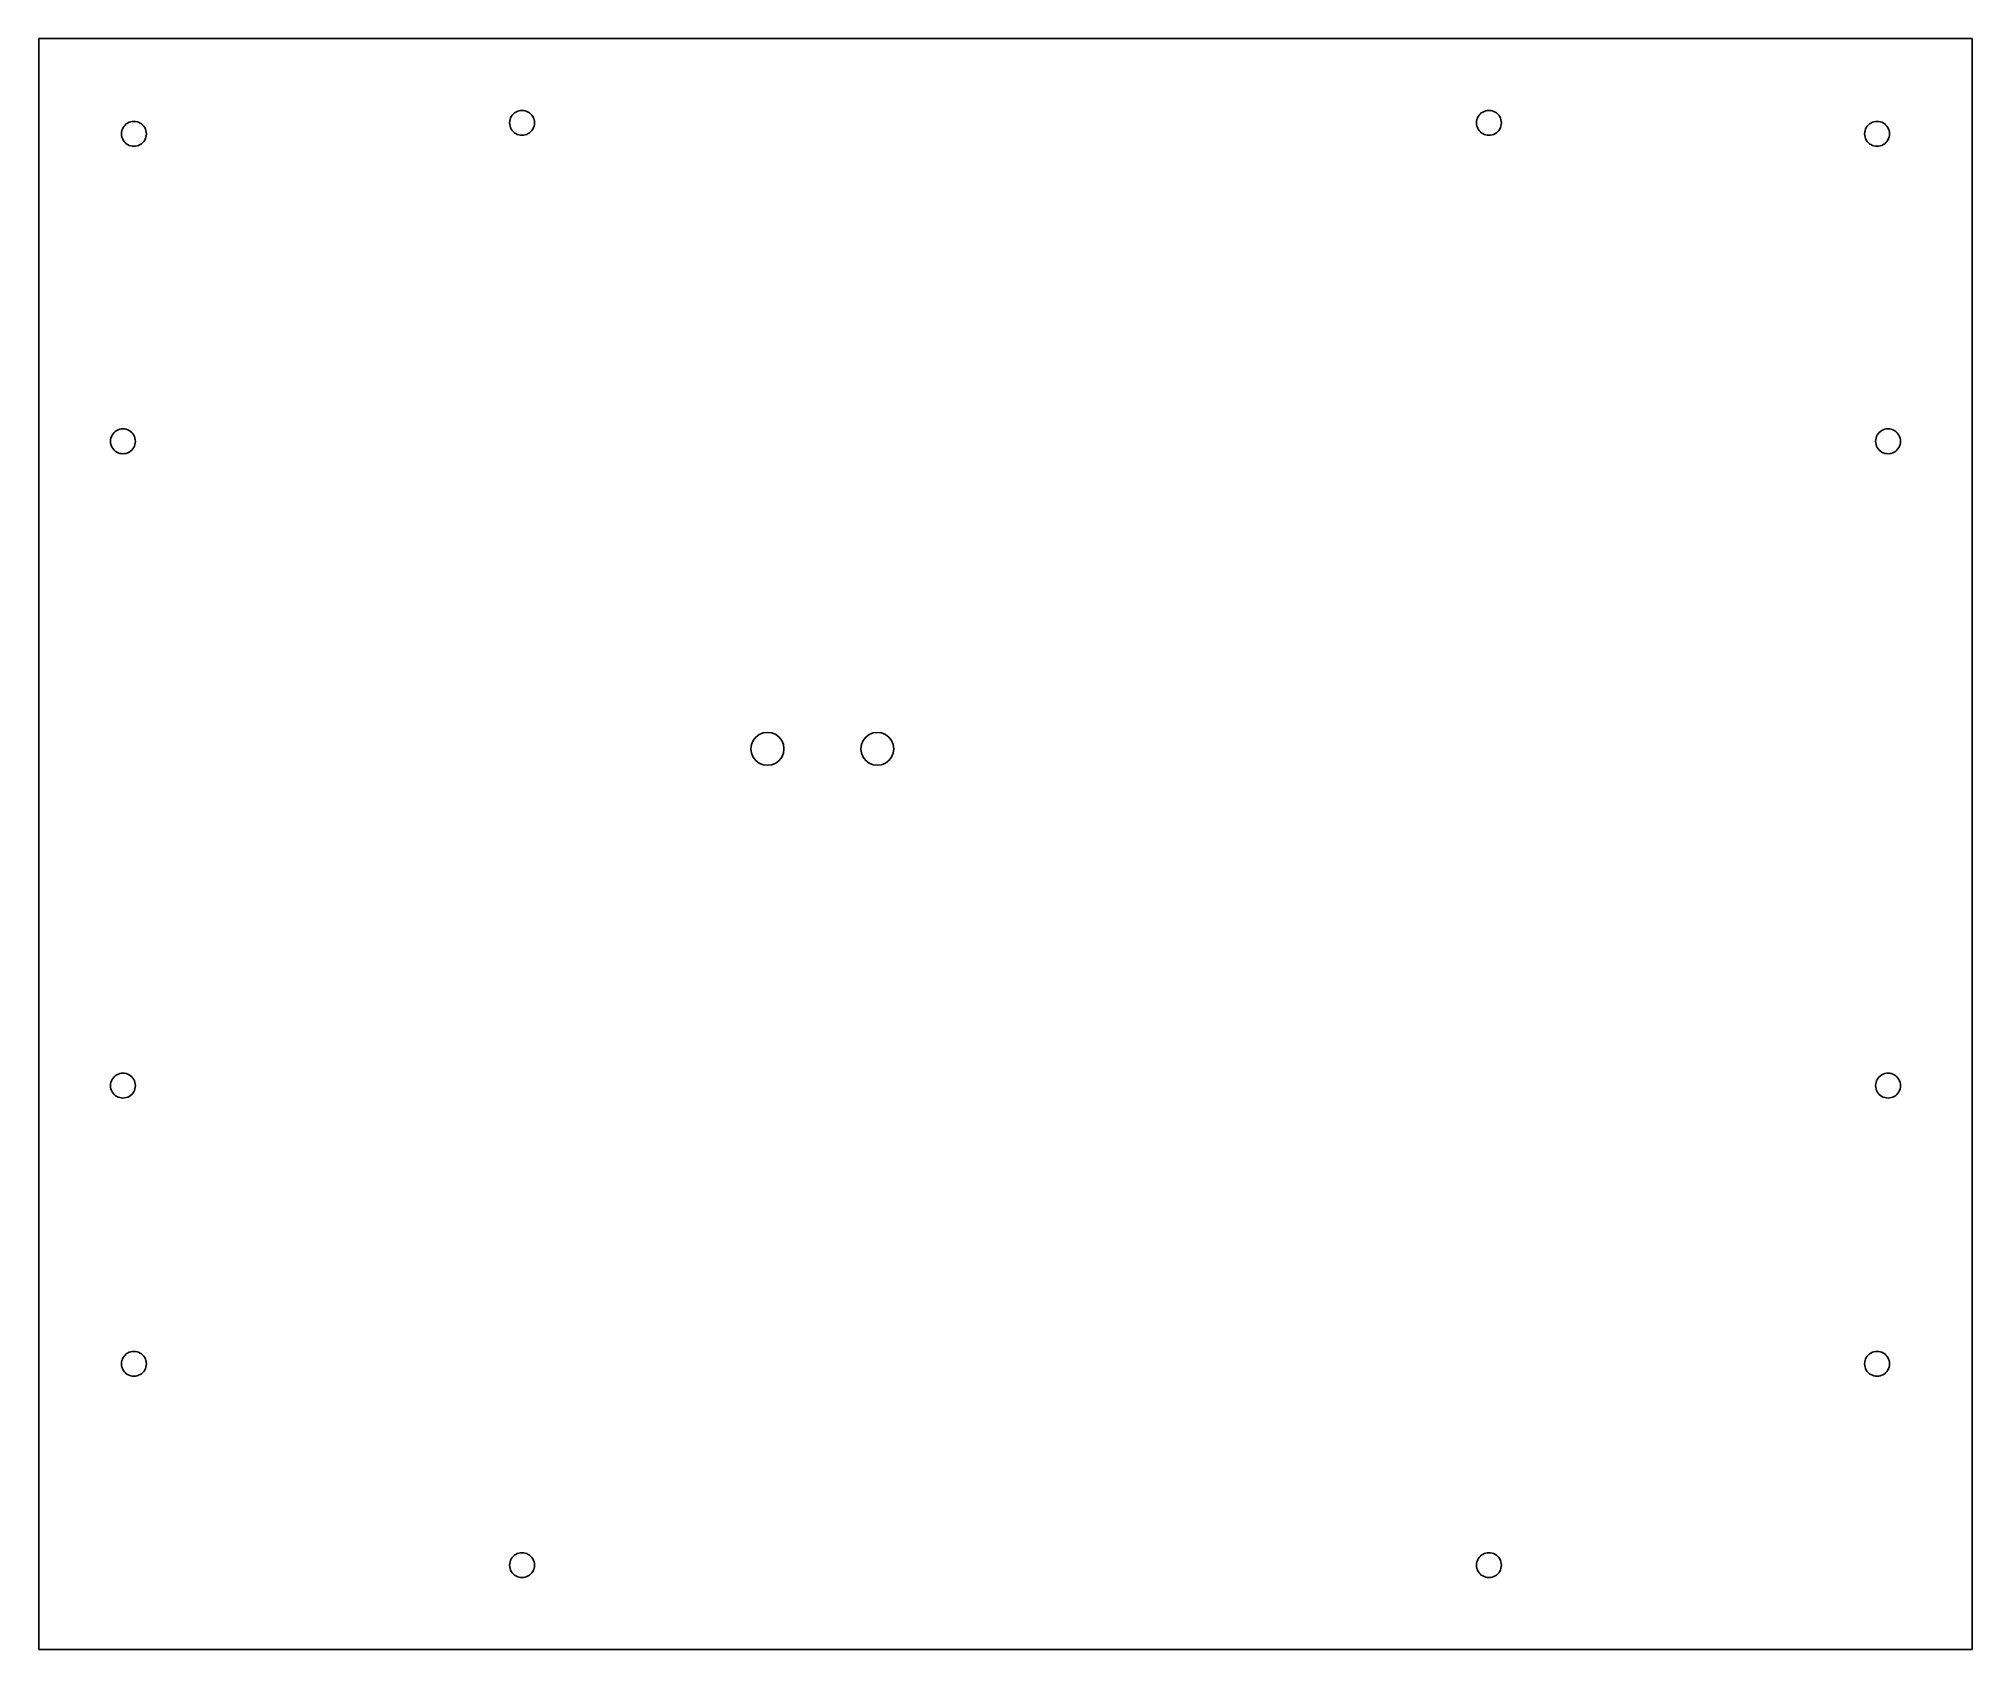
# Model space of a CAD drawing. Header units: metres. Extents: x 0 to 264, y 0 to 220.
import ezdxf

# ---------------------------------------------------------------- set-up
doc = ezdxf.new("R2010")
doc.units = ezdxf.units.M

msp = doc.modelspace()

# ---------------------------------------------------------------- linework, layer by layer
for p, q in [((264, 220), (0, 220)), ((0, 220), (0, 0)), ((264, 0), (264, 220)), ((12.15, 208.472), (12.3494, 208.571)), ((12.3494, 208.571), (12.56, 208.642)), ((12.56, 208.642), (12.7781, 208.685)), ((12.7781, 208.685), (13, 208.7)), ((13, 208.7), (13.2219, 208.685)), ((13.2219, 208.685), (13.44, 208.642)), ((13.44, 208.642), (13.6506, 208.571)), ((13.6506, 208.571), (13.85, 208.472)), ((64.3, 208.5), (64.3145, 208.722)), ((64.3145, 208.722), (64.3579, 208.94)), ((64.3579, 208.94), (64.4294, 209.151)), ((64.4294, 209.151), (64.5278, 209.35)), ((64.5278, 209.35), (64.6513, 209.535)), ((64.6513, 209.535), (64.7979, 209.702)), ((64.7979, 209.702), (64.9651, 209.849)), ((64.9651, 209.849), (65.15, 209.972)), ((65.15, 209.972), (65.3494, 210.071)), ((65.3494, 210.071), (65.56, 210.142)), ((65.56, 210.142), (65.7781, 210.185)), ((65.7781, 210.185), (66, 210.2)), ((66, 210.2), (66.2219, 210.185)), ((66.2219, 210.185), (66.44, 210.142)), ((66.44, 210.142), (66.6506, 210.071)), ((66.6506, 210.071), (66.85, 209.972)), ((66.85, 209.972), (67.0349, 209.849)), ((67.0349, 209.849), (67.2021, 209.702)), ((67.2021, 209.702), (67.3487, 209.535)), ((67.3487, 209.535), (67.4722, 209.35)), ((67.4722, 209.35), (67.5706, 209.151)), ((67.5706, 209.151), (67.6421, 208.94)), ((67.6421, 208.94), (67.6855, 208.722)), ((67.6855, 208.722), (67.7, 208.5)), ((196.3, 208.5), (196.315, 208.722)), ((196.315, 208.722), (196.358, 208.94)), ((196.358, 208.94), (196.429, 209.151)), ((196.429, 209.151), (196.528, 209.35)), ((196.528, 209.35), (196.651, 209.535)), ((196.651, 209.535), (196.798, 209.702)), ((196.798, 209.702), (196.965, 209.849)), ((196.965, 209.849), (197.15, 209.972)), ((197.15, 209.972), (197.349, 210.071)), ((197.349, 210.071), (197.56, 210.142)), ((197.56, 210.142), (197.778, 210.185)), ((197.778, 210.185), (198, 210.2)), ((198, 210.2), (198.222, 210.185)), ((198.222, 210.185), (198.44, 210.142)), ((198.44, 210.142), (198.651, 210.071)), ((198.651, 210.071), (198.85, 209.972)), ((198.85, 209.972), (199.035, 209.849)), ((199.035, 209.849), (199.202, 209.702)), ((199.202, 209.702), (199.349, 209.535)), ((199.349, 209.535), (199.472, 209.35)), ((199.472, 209.35), (199.571, 209.151)), ((199.571, 209.151), (199.642, 208.94)), ((199.642, 208.94), (199.685, 208.722)), ((199.685, 208.722), (199.7, 208.5)), ((250.15, 208.472), (250.349, 208.571)), ((250.349, 208.571), (250.56, 208.642)), ((250.56, 208.642), (250.778, 208.685)), ((250.778, 208.685), (251, 208.7)), ((251, 208.7), (251.222, 208.685)), ((251.222, 208.685), (251.44, 208.642)), ((251.44, 208.642), (251.651, 208.571)), ((251.651, 208.571), (251.85, 208.472)), ((11.3, 207), (11.3145, 207.222)), ((11.3145, 206.778), (11.3, 207)), ((11.3145, 207.222), (11.3579, 207.44)), ((11.3579, 206.56), (11.3145, 206.778)), ((11.3579, 207.44), (11.4294, 207.651)), ((11.4294, 206.349), (11.3579, 206.56)), ((11.4294, 207.651), (11.5278, 207.85)), ((11.5278, 206.15), (11.4294, 206.349)), ((11.5278, 207.85), (11.6513, 208.035)), ((11.6513, 205.965), (11.5278, 206.15)), ((11.6513, 208.035), (11.7979, 208.202)), ((11.7979, 205.798), (11.6513, 205.965)), ((11.7979, 208.202), (11.9651, 208.349)), ((11.9651, 208.349), (12.15, 208.472)), ((13.85, 208.472), (14.0349, 208.349)), ((14.0349, 208.349), (14.2021, 208.202)), ((14.2021, 208.202), (14.3487, 208.035)), ((14.3487, 205.965), (14.2021, 205.798)), ((14.3487, 208.035), (14.4722, 207.85)), ((14.4722, 206.15), (14.3487, 205.965)), ((14.4722, 207.85), (14.5706, 207.651)), ((14.5706, 206.349), (14.4722, 206.15)), ((14.5706, 207.651), (14.6421, 207.44)), ((14.6421, 206.56), (14.5706, 206.349)), ((14.6421, 207.44), (14.6855, 207.222)), ((14.6855, 206.778), (14.6421, 206.56)), ((14.6855, 207.222), (14.7, 207)), ((14.7, 207), (14.6855, 206.778)), ((64.3145, 208.278), (64.3, 208.5)), ((64.3579, 208.06), (64.3145, 208.278)), ((64.4294, 207.849), (64.3579, 208.06)), ((64.5278, 207.65), (64.4294, 207.849)), ((64.6513, 207.465), (64.5278, 207.65)), ((64.7979, 207.298), (64.6513, 207.465)), ((64.9651, 207.151), (64.7979, 207.298)), ((65.15, 207.028), (64.9651, 207.151)), ((65.3494, 206.929), (65.15, 207.028)), ((65.56, 206.858), (65.3494, 206.929)), ((65.7781, 206.815), (65.56, 206.858)), ((66, 206.8), (65.7781, 206.815)), ((66.2219, 206.815), (66, 206.8)), ((66.44, 206.858), (66.2219, 206.815)), ((66.6506, 206.929), (66.44, 206.858)), ((66.85, 207.028), (66.6506, 206.929)), ((67.0349, 207.151), (66.85, 207.028)), ((67.2021, 207.298), (67.0349, 207.151)), ((67.3487, 207.465), (67.2021, 207.298)), ((67.4722, 207.65), (67.3487, 207.465)), ((67.5706, 207.849), (67.4722, 207.65)), ((67.6421, 208.06), (67.5706, 207.849)), ((67.6855, 208.278), (67.6421, 208.06)), ((67.7, 208.5), (67.6855, 208.278)), ((196.315, 208.278), (196.3, 208.5)), ((196.358, 208.06), (196.315, 208.278)), ((196.429, 207.849), (196.358, 208.06)), ((196.528, 207.65), (196.429, 207.849)), ((196.651, 207.465), (196.528, 207.65)), ((196.798, 207.298), (196.651, 207.465)), ((196.965, 207.151), (196.798, 207.298)), ((197.15, 207.028), (196.965, 207.151)), ((197.349, 206.929), (197.15, 207.028)), ((197.56, 206.858), (197.349, 206.929)), ((197.778, 206.815), (197.56, 206.858)), ((198, 206.8), (197.778, 206.815)), ((198.222, 206.815), (198, 206.8)), ((198.44, 206.858), (198.222, 206.815)), ((198.651, 206.929), (198.44, 206.858)), ((198.85, 207.028), (198.651, 206.929)), ((199.035, 207.151), (198.85, 207.028)), ((199.202, 207.298), (199.035, 207.151)), ((199.349, 207.465), (199.202, 207.298)), ((199.472, 207.65), (199.349, 207.465)), ((199.571, 207.849), (199.472, 207.65)), ((199.642, 208.06), (199.571, 207.849)), ((199.685, 208.278), (199.642, 208.06)), ((199.7, 208.5), (199.685, 208.278)), ((249.3, 207), (249.315, 207.222)), ((249.315, 206.778), (249.3, 207)), ((249.315, 207.222), (249.358, 207.44)), ((249.358, 206.56), (249.315, 206.778)), ((249.358, 207.44), (249.429, 207.651)), ((249.429, 206.349), (249.358, 206.56)), ((249.429, 207.651), (249.528, 207.85)), ((249.528, 206.15), (249.429, 206.349)), ((249.528, 207.85), (249.651, 208.035)), ((249.651, 205.965), (249.528, 206.15)), ((249.651, 208.035), (249.798, 208.202)), ((249.798, 205.798), (249.651, 205.965)), ((249.798, 208.202), (249.965, 208.349)), ((249.965, 208.349), (250.15, 208.472)), ((251.85, 208.472), (252.035, 208.349)), ((252.035, 208.349), (252.202, 208.202)), ((252.202, 208.202), (252.349, 208.035)), ((252.349, 205.965), (252.202, 205.798)), ((252.349, 208.035), (252.472, 207.85)), ((252.472, 206.15), (252.349, 205.965)), ((252.472, 207.85), (252.571, 207.651)), ((252.571, 206.349), (252.472, 206.15)), ((252.571, 207.651), (252.642, 207.44)), ((252.642, 206.56), (252.571, 206.349)), ((252.642, 207.44), (252.685, 207.222)), ((252.685, 206.778), (252.642, 206.56)), ((252.685, 207.222), (252.7, 207)), ((252.7, 207), (252.685, 206.778)), ((11.9651, 205.651), (11.7979, 205.798)), ((12.15, 205.528), (11.9651, 205.651)), ((12.3494, 205.429), (12.15, 205.528)), ((12.56, 205.358), (12.3494, 205.429)), ((12.7781, 205.315), (12.56, 205.358)), ((13, 205.3), (12.7781, 205.315)), ((13.2219, 205.315), (13, 205.3)), ((13.44, 205.358), (13.2219, 205.315)), ((13.6506, 205.429), (13.44, 205.358)), ((13.85, 205.528), (13.6506, 205.429)), ((14.0349, 205.651), (13.85, 205.528)), ((14.2021, 205.798), (14.0349, 205.651)), ((249.965, 205.651), (249.798, 205.798)), ((250.15, 205.528), (249.965, 205.651)), ((250.349, 205.429), (250.15, 205.528)), ((250.56, 205.358), (250.349, 205.429)), ((250.778, 205.315), (250.56, 205.358)), ((251, 205.3), (250.778, 205.315)), ((251.222, 205.315), (251, 205.3)), ((251.44, 205.358), (251.222, 205.315)), ((251.651, 205.429), (251.44, 205.358)), ((251.85, 205.528), (251.651, 205.429)), ((252.035, 205.651), (251.85, 205.528)), ((252.202, 205.798), (252.035, 205.651)), ((10.2979, 166.202), (10.4651, 166.349)), ((10.4651, 166.349), (10.65, 166.472)), ((10.65, 166.472), (10.8494, 166.571)), ((10.8494, 166.571), (11.06, 166.642)), ((11.06, 166.642), (11.2781, 166.685)), ((11.2781, 166.685), (11.5, 166.7)), ((11.5, 166.7), (11.7219, 166.685)), ((11.7219, 166.685), (11.94, 166.642)), ((11.94, 166.642), (12.1506, 166.571)), ((12.1506, 166.571), (12.35, 166.472)), ((12.35, 166.472), (12.5349, 166.349)), ((12.5349, 166.349), (12.7021, 166.202)), ((251.298, 166.202), (251.465, 166.349)), ((251.465, 166.349), (251.65, 166.472)), ((251.65, 166.472), (251.849, 166.571)), ((251.849, 166.571), (252.06, 166.642)), ((252.06, 166.642), (252.278, 166.685)), ((252.278, 166.685), (252.5, 166.7)), ((252.5, 166.7), (252.722, 166.685)), ((252.722, 166.685), (252.94, 166.642)), ((252.94, 166.642), (253.151, 166.571)), ((253.151, 166.571), (253.35, 166.472)), ((253.35, 166.472), (253.535, 166.349)), ((253.535, 166.349), (253.702, 166.202)), ((9.8, 165), (9.8145, 165.222)), ((9.8145, 164.778), (9.8, 165)), ((9.8145, 165.222), (9.8579, 165.44)), ((9.8579, 164.56), (9.8145, 164.778)), ((9.8579, 165.44), (9.9294, 165.651)), ((9.9294, 164.349), (9.8579, 164.56)), ((9.9294, 165.651), (10.0278, 165.85)), ((10.0278, 164.15), (9.9294, 164.349)), ((10.0278, 165.85), (10.1513, 166.035)), ((10.1513, 163.965), (10.0278, 164.15)), ((10.1513, 166.035), (10.2979, 166.202)), ((10.2979, 163.798), (10.1513, 163.965)), ((10.4651, 163.651), (10.2979, 163.798)), ((12.7021, 163.798), (12.5349, 163.651)), ((12.7021, 166.202), (12.8487, 166.035)), ((12.8487, 163.965), (12.7021, 163.798)), ((12.8487, 166.035), (12.9722, 165.85)), ((12.9722, 164.15), (12.8487, 163.965)), ((12.9722, 165.85), (13.0706, 165.651)), ((13.0706, 164.349), (12.9722, 164.15)), ((13.0706, 165.651), (13.1421, 165.44)), ((13.1421, 164.56), (13.0706, 164.349)), ((13.1421, 165.44), (13.1855, 165.222)), ((13.1855, 164.778), (13.1421, 164.56)), ((13.1855, 165.222), (13.2, 165)), ((13.2, 165), (13.1855, 164.778)), ((250.8, 165), (250.815, 165.222)), ((250.815, 164.778), (250.8, 165)), ((250.815, 165.222), (250.858, 165.44)), ((250.858, 164.56), (250.815, 164.778)), ((250.858, 165.44), (250.929, 165.651)), ((250.929, 164.349), (250.858, 164.56)), ((250.929, 165.651), (251.028, 165.85)), ((251.028, 164.15), (250.929, 164.349)), ((251.028, 165.85), (251.151, 166.035)), ((251.151, 163.965), (251.028, 164.15)), ((251.151, 166.035), (251.298, 166.202)), ((251.298, 163.798), (251.151, 163.965)), ((251.465, 163.651), (251.298, 163.798)), ((253.702, 163.798), (253.535, 163.651)), ((253.702, 166.202), (253.849, 166.035)), ((253.849, 163.965), (253.702, 163.798)), ((253.849, 166.035), (253.972, 165.85)), ((253.972, 164.15), (253.849, 163.965)), ((253.972, 165.85), (254.071, 165.651)), ((254.071, 164.349), (253.972, 164.15)), ((254.071, 165.651), (254.142, 165.44)), ((254.142, 164.56), (254.071, 164.349)), ((254.142, 165.44), (254.185, 165.222)), ((254.185, 164.778), (254.142, 164.56)), ((254.185, 165.222), (254.2, 165)), ((254.2, 165), (254.185, 164.778)), ((10.65, 163.528), (10.4651, 163.651)), ((10.8494, 163.429), (10.65, 163.528)), ((11.06, 163.358), (10.8494, 163.429)), ((11.2781, 163.315), (11.06, 163.358)), ((11.5, 163.3), (11.2781, 163.315)), ((11.7219, 163.315), (11.5, 163.3)), ((11.94, 163.358), (11.7219, 163.315)), ((12.1506, 163.429), (11.94, 163.358)), ((12.35, 163.528), (12.1506, 163.429)), ((12.5349, 163.651), (12.35, 163.528)), ((251.65, 163.528), (251.465, 163.651)), ((251.849, 163.429), (251.65, 163.528)), ((252.06, 163.358), (251.849, 163.429)), ((252.278, 163.315), (252.06, 163.358)), ((252.5, 163.3), (252.278, 163.315)), ((252.722, 163.315), (252.5, 163.3)), ((252.94, 163.358), (252.722, 163.315)), ((253.151, 163.429), (252.94, 163.358)), ((253.35, 163.528), (253.151, 163.429)), ((253.535, 163.651), (253.35, 163.528)), ((97.3267, 123.582), (97.5514, 124.125)), ((97.5514, 124.125), (97.909, 124.591)), ((97.909, 124.591), (98.375, 124.949)), ((98.375, 124.949), (98.9176, 125.173)), ((98.9176, 125.173), (99.5, 125.25)), ((99.5, 125.25), (100.082, 125.173)), ((100.082, 125.173), (100.625, 124.949)), ((100.625, 124.949), (101.091, 124.591)), ((101.091, 124.591), (101.449, 124.125)), ((101.449, 124.125), (101.673, 123.582)), ((112.327, 123.582), (112.551, 124.125)), ((112.551, 124.125), (112.909, 124.591)), ((112.909, 124.591), (113.375, 124.949)), ((113.375, 124.949), (113.918, 125.173)), ((113.918, 125.173), (114.5, 125.25)), ((114.5, 125.25), (115.082, 125.173)), ((115.082, 125.173), (115.625, 124.949)), ((115.625, 124.949), (116.091, 124.591)), ((116.091, 124.591), (116.449, 124.125)), ((116.449, 124.125), (116.673, 123.582)), ((97.25, 123), (97.3267, 123.582)), ((97.3267, 122.418), (97.25, 123)), ((97.5514, 121.875), (97.3267, 122.418)), ((97.909, 121.409), (97.5514, 121.875)), ((101.449, 121.875), (101.091, 121.409)), ((101.673, 122.418), (101.449, 121.875)), ((101.673, 123.582), (101.75, 123)), ((101.75, 123), (101.673, 122.418)), ((112.25, 123), (112.327, 123.582)), ((112.327, 122.418), (112.25, 123)), ((112.551, 121.875), (112.327, 122.418)), ((112.909, 121.409), (112.551, 121.875)), ((116.449, 121.875), (116.091, 121.409)), ((116.673, 122.418), (116.449, 121.875)), ((116.673, 123.582), (116.75, 123)), ((116.75, 123), (116.673, 122.418)), ((98.375, 121.051), (97.909, 121.409)), ((98.9176, 120.827), (98.375, 121.051)), ((99.5, 120.75), (98.9176, 120.827)), ((100.082, 120.827), (99.5, 120.75)), ((100.625, 121.051), (100.082, 120.827)), ((101.091, 121.409), (100.625, 121.051)), ((113.375, 121.051), (112.909, 121.409)), ((113.918, 120.827), (113.375, 121.051)), ((114.5, 120.75), (113.918, 120.827)), ((115.082, 120.827), (114.5, 120.75)), ((115.625, 121.051), (115.082, 120.827)), ((116.091, 121.409), (115.625, 121.051)), ((9.8, 77), (9.8145, 77.2219)), ((9.8145, 76.7781), (9.8, 77)), ((9.8145, 77.2219), (9.8579, 77.44)), ((9.8579, 76.56), (9.8145, 76.7781)), ((9.8579, 77.44), (9.9294, 77.6506)), ((9.9294, 76.3494), (9.8579, 76.56)), ((9.9294, 77.6506), (10.0278, 77.85)), ((10.0278, 77.85), (10.1513, 78.0349)), ((10.1513, 78.0349), (10.2979, 78.2021)), ((10.2979, 78.2021), (10.4651, 78.3487)), ((10.4651, 78.3487), (10.65, 78.4722)), ((10.65, 78.4722), (10.8494, 78.5706)), ((10.8494, 78.5706), (11.06, 78.6421)), ((11.06, 78.6421), (11.2781, 78.6855)), ((11.2781, 78.6855), (11.5, 78.7)), ((11.5, 78.7), (11.7219, 78.6855)), ((11.7219, 78.6855), (11.94, 78.6421)), ((11.94, 78.6421), (12.1506, 78.5706)), ((12.1506, 78.5706), (12.35, 78.4722)), ((12.35, 78.4722), (12.5349, 78.3487)), ((12.5349, 78.3487), (12.7021, 78.2021)), ((12.7021, 78.2021), (12.8487, 78.0349)), ((12.8487, 78.0349), (12.9722, 77.85)), ((12.9722, 77.85), (13.0706, 77.6506)), ((13.0706, 77.6506), (13.1421, 77.44)), ((13.1421, 76.56), (13.0706, 76.3494)), ((13.1421, 77.44), (13.1855, 77.2219)), ((13.1855, 76.7781), (13.1421, 76.56)), ((13.1855, 77.2219), (13.2, 77)), ((13.2, 77), (13.1855, 76.7781)), ((250.8, 77), (250.815, 77.2219)), ((250.815, 76.7781), (250.8, 77)), ((250.815, 77.2219), (250.858, 77.44)), ((250.858, 76.56), (250.815, 76.7781)), ((250.858, 77.44), (250.929, 77.6506)), ((250.929, 76.3494), (250.858, 76.56)), ((250.929, 77.6506), (251.028, 77.85)), ((251.028, 77.85), (251.151, 78.0349)), ((251.151, 78.0349), (251.298, 78.2021)), ((251.298, 78.2021), (251.465, 78.3487)), ((251.465, 78.3487), (251.65, 78.4722)), ((251.65, 78.4722), (251.849, 78.5706)), ((251.849, 78.5706), (252.06, 78.6421)), ((252.06, 78.6421), (252.278, 78.6855)), ((252.278, 78.6855), (252.5, 78.7)), ((252.5, 78.7), (252.722, 78.6855)), ((252.722, 78.6855), (252.94, 78.6421)), ((252.94, 78.6421), (253.151, 78.5706)), ((253.151, 78.5706), (253.35, 78.4722)), ((253.35, 78.4722), (253.535, 78.3487)), ((253.535, 78.3487), (253.702, 78.2021)), ((253.702, 78.2021), (253.849, 78.0349)), ((253.849, 78.0349), (253.972, 77.85)), ((253.972, 77.85), (254.071, 77.6506)), ((254.071, 77.6506), (254.142, 77.44)), ((254.142, 76.56), (254.071, 76.3494)), ((254.142, 77.44), (254.185, 77.2219)), ((254.185, 76.7781), (254.142, 76.56)), ((254.185, 77.2219), (254.2, 77)), ((254.2, 77), (254.185, 76.7781)), ((10.0278, 76.15), (9.9294, 76.3494)), ((10.1513, 75.9651), (10.0278, 76.15)), ((10.2979, 75.7979), (10.1513, 75.9651)), ((10.4651, 75.6513), (10.2979, 75.7979)), ((10.65, 75.5278), (10.4651, 75.6513)), ((10.8494, 75.4294), (10.65, 75.5278)), ((11.06, 75.3579), (10.8494, 75.4294)), ((11.2781, 75.3145), (11.06, 75.3579)), ((11.5, 75.3), (11.2781, 75.3145)), ((11.7219, 75.3145), (11.5, 75.3)), ((11.94, 75.3579), (11.7219, 75.3145)), ((12.1506, 75.4294), (11.94, 75.3579)), ((12.35, 75.5278), (12.1506, 75.4294)), ((12.5349, 75.6513), (12.35, 75.5278)), ((12.7021, 75.7979), (12.5349, 75.6513)), ((12.8487, 75.9651), (12.7021, 75.7979)), ((12.9722, 76.15), (12.8487, 75.9651)), ((13.0706, 76.3494), (12.9722, 76.15)), ((251.028, 76.15), (250.929, 76.3494)), ((251.151, 75.9651), (251.028, 76.15)), ((251.298, 75.7979), (251.151, 75.9651)), ((251.465, 75.6513), (251.298, 75.7979)), ((251.65, 75.5278), (251.465, 75.6513)), ((251.849, 75.4294), (251.65, 75.5278)), ((252.06, 75.3579), (251.849, 75.4294)), ((252.278, 75.3145), (252.06, 75.3579)), ((252.5, 75.3), (252.278, 75.3145)), ((252.722, 75.3145), (252.5, 75.3)), ((252.94, 75.3579), (252.722, 75.3145)), ((253.151, 75.4294), (252.94, 75.3579)), ((253.35, 75.5278), (253.151, 75.4294)), ((253.535, 75.6513), (253.35, 75.5278)), ((253.702, 75.7979), (253.535, 75.6513)), ((253.849, 75.9651), (253.702, 75.7979)), ((253.972, 76.15), (253.849, 75.9651)), ((254.071, 76.3494), (253.972, 76.15)), ((11.3579, 39.44), (11.4294, 39.6506)), ((11.4294, 39.6506), (11.5278, 39.85)), ((11.5278, 39.85), (11.6513, 40.0349)), ((11.6513, 40.0349), (11.7979, 40.2021)), ((11.7979, 40.2021), (11.9651, 40.3487)), ((11.9651, 40.3487), (12.15, 40.4722)), ((12.15, 40.4722), (12.3494, 40.5706)), ((12.3494, 40.5706), (12.56, 40.6421)), ((12.56, 40.6421), (12.7781, 40.6855)), ((12.7781, 40.6855), (13, 40.7)), ((13, 40.7), (13.2219, 40.6855)), ((13.2219, 40.6855), (13.44, 40.6421)), ((13.44, 40.6421), (13.6506, 40.5706)), ((13.6506, 40.5706), (13.85, 40.4722)), ((13.85, 40.4722), (14.0349, 40.3487)), ((14.0349, 40.3487), (14.2021, 40.2021)), ((14.2021, 40.2021), (14.3487, 40.0349)), ((14.3487, 40.0349), (14.4722, 39.85)), ((14.4722, 39.85), (14.5706, 39.6506)), ((14.5706, 39.6506), (14.6421, 39.44)), ((249.358, 39.44), (249.429, 39.6506)), ((249.429, 39.6506), (249.528, 39.85)), ((249.528, 39.85), (249.651, 40.0349)), ((249.651, 40.0349), (249.798, 40.2021)), ((249.798, 40.2021), (249.965, 40.3487)), ((249.965, 40.3487), (250.15, 40.4722)), ((250.15, 40.4722), (250.349, 40.5706)), ((250.349, 40.5706), (250.56, 40.6421)), ((250.56, 40.6421), (250.778, 40.6855)), ((250.778, 40.6855), (251, 40.7)), ((251, 40.7), (251.222, 40.6855)), ((251.222, 40.6855), (251.44, 40.6421)), ((251.44, 40.6421), (251.651, 40.5706)), ((251.651, 40.5706), (251.85, 40.4722)), ((251.85, 40.4722), (252.035, 40.3487)), ((252.035, 40.3487), (252.202, 40.2021)), ((252.202, 40.2021), (252.349, 40.0349)), ((252.349, 40.0349), (252.472, 39.85)), ((252.472, 39.85), (252.571, 39.6506)), ((252.571, 39.6506), (252.642, 39.44)), ((11.3, 39), (11.3145, 39.2219)), ((11.3145, 38.7781), (11.3, 39)), ((11.3145, 39.2219), (11.3579, 39.44)), ((11.3579, 38.56), (11.3145, 38.7781)), ((11.4294, 38.3494), (11.3579, 38.56)), ((11.5278, 38.15), (11.4294, 38.3494)), ((11.6513, 37.9651), (11.5278, 38.15)), ((11.7979, 37.7979), (11.6513, 37.9651)), ((11.9651, 37.6513), (11.7979, 37.7979)), ((12.15, 37.5278), (11.9651, 37.6513)), ((12.3494, 37.4294), (12.15, 37.5278)), ((12.56, 37.3579), (12.3494, 37.4294)), ((12.7781, 37.3145), (12.56, 37.3579)), ((13, 37.3), (12.7781, 37.3145)), ((13.2219, 37.3145), (13, 37.3)), ((13.44, 37.3579), (13.2219, 37.3145)), ((13.6506, 37.4294), (13.44, 37.3579)), ((13.85, 37.5278), (13.6506, 37.4294)), ((14.0349, 37.6513), (13.85, 37.5278)), ((14.2021, 37.7979), (14.0349, 37.6513)), ((14.3487, 37.9651), (14.2021, 37.7979)), ((14.4722, 38.15), (14.3487, 37.9651)), ((14.5706, 38.3494), (14.4722, 38.15)), ((14.6421, 38.56), (14.5706, 38.3494)), ((14.6421, 39.44), (14.6855, 39.2219)), ((14.6855, 38.7781), (14.6421, 38.56)), ((14.6855, 39.2219), (14.7, 39)), ((14.7, 39), (14.6855, 38.7781)), ((249.3, 39), (249.315, 39.2219)), ((249.315, 38.7781), (249.3, 39)), ((249.315, 39.2219), (249.358, 39.44)), ((249.358, 38.56), (249.315, 38.7781)), ((249.429, 38.3494), (249.358, 38.56)), ((249.528, 38.15), (249.429, 38.3494)), ((249.651, 37.9651), (249.528, 38.15)), ((249.798, 37.7979), (249.651, 37.9651)), ((249.965, 37.6513), (249.798, 37.7979)), ((250.15, 37.5278), (249.965, 37.6513)), ((250.349, 37.4294), (250.15, 37.5278)), ((250.56, 37.3579), (250.349, 37.4294)), ((250.778, 37.3145), (250.56, 37.3579)), ((251, 37.3), (250.778, 37.3145)), ((251.222, 37.3145), (251, 37.3)), ((251.44, 37.3579), (251.222, 37.3145)), ((251.651, 37.4294), (251.44, 37.3579)), ((251.85, 37.5278), (251.651, 37.4294)), ((252.035, 37.6513), (251.85, 37.5278)), ((252.202, 37.7979), (252.035, 37.6513)), ((252.349, 37.9651), (252.202, 37.7979)), ((252.472, 38.15), (252.349, 37.9651)), ((252.571, 38.3494), (252.472, 38.15)), ((252.642, 38.56), (252.571, 38.3494)), ((252.642, 39.44), (252.685, 39.2219)), ((252.685, 38.7781), (252.642, 38.56)), ((252.685, 39.2219), (252.7, 39)), ((252.7, 39), (252.685, 38.7781)), ((64.3, 11.5), (64.3145, 11.7219)), ((64.3145, 11.2781), (64.3, 11.5)), ((64.3145, 11.7219), (64.3579, 11.94)), ((64.3579, 11.06), (64.3145, 11.2781)), ((64.3579, 11.94), (64.4294, 12.1506)), ((64.4294, 10.8494), (64.3579, 11.06)), ((64.4294, 12.1506), (64.5278, 12.35)), ((64.5278, 10.65), (64.4294, 10.8494)), ((64.5278, 12.35), (64.6513, 12.5349)), ((64.6513, 10.4651), (64.5278, 10.65)), ((64.6513, 12.5349), (64.7979, 12.7021)), ((64.7979, 12.7021), (64.9651, 12.8487)), ((64.9651, 12.8487), (65.15, 12.9722)), ((65.15, 12.9722), (65.3494, 13.0706)), ((65.3494, 13.0706), (65.56, 13.1421)), ((65.56, 13.1421), (65.7781, 13.1855)), ((65.7781, 13.1855), (66, 13.2)), ((66, 13.2), (66.2219, 13.1855)), ((66.2219, 13.1855), (66.44, 13.1421)), ((66.44, 13.1421), (66.6506, 13.0706)), ((66.6506, 13.0706), (66.85, 12.9722)), ((66.85, 12.9722), (67.0349, 12.8487)), ((67.0349, 12.8487), (67.2021, 12.7021)), ((67.2021, 12.7021), (67.3487, 12.5349)), ((67.3487, 12.5349), (67.4722, 12.35)), ((67.4722, 10.65), (67.3487, 10.4651)), ((67.4722, 12.35), (67.5706, 12.1506)), ((67.5706, 10.8494), (67.4722, 10.65)), ((67.5706, 12.1506), (67.6421, 11.94)), ((67.6421, 11.06), (67.5706, 10.8494)), ((67.6421, 11.94), (67.6855, 11.7219)), ((67.6855, 11.2781), (67.6421, 11.06)), ((67.6855, 11.7219), (67.7, 11.5)), ((67.7, 11.5), (67.6855, 11.2781)), ((196.3, 11.5), (196.315, 11.7219)), ((196.315, 11.2781), (196.3, 11.5)), ((196.315, 11.7219), (196.358, 11.94)), ((196.358, 11.06), (196.315, 11.2781)), ((196.358, 11.94), (196.429, 12.1506)), ((196.429, 10.8494), (196.358, 11.06)), ((196.429, 12.1506), (196.528, 12.35)), ((196.528, 10.65), (196.429, 10.8494)), ((196.528, 12.35), (196.651, 12.5349)), ((196.651, 10.4651), (196.528, 10.65)), ((196.651, 12.5349), (196.798, 12.7021)), ((196.798, 12.7021), (196.965, 12.8487)), ((196.965, 12.8487), (197.15, 12.9722)), ((197.15, 12.9722), (197.349, 13.0706)), ((197.349, 13.0706), (197.56, 13.1421)), ((197.56, 13.1421), (197.778, 13.1855)), ((197.778, 13.1855), (198, 13.2)), ((198, 13.2), (198.222, 13.1855)), ((198.222, 13.1855), (198.44, 13.1421)), ((198.44, 13.1421), (198.651, 13.0706)), ((198.651, 13.0706), (198.85, 12.9722)), ((198.85, 12.9722), (199.035, 12.8487)), ((199.035, 12.8487), (199.202, 12.7021)), ((199.202, 12.7021), (199.349, 12.5349)), ((199.349, 12.5349), (199.472, 12.35)), ((199.472, 10.65), (199.349, 10.4651)), ((199.472, 12.35), (199.571, 12.1506)), ((199.571, 10.8494), (199.472, 10.65)), ((199.571, 12.1506), (199.642, 11.94)), ((199.642, 11.06), (199.571, 10.8494)), ((199.642, 11.94), (199.685, 11.7219)), ((199.685, 11.2781), (199.642, 11.06)), ((199.685, 11.7219), (199.7, 11.5)), ((199.7, 11.5), (199.685, 11.2781)), ((64.7979, 10.2979), (64.6513, 10.4651)), ((64.9651, 10.1513), (64.7979, 10.2979)), ((65.15, 10.0278), (64.9651, 10.1513)), ((65.3494, 9.9294), (65.15, 10.0278)), ((65.56, 9.8579), (65.3494, 9.9294)), ((65.7781, 9.8145), (65.56, 9.8579)), ((66, 9.8), (65.7781, 9.8145)), ((66.2219, 9.8145), (66, 9.8)), ((66.44, 9.8579), (66.2219, 9.8145)), ((66.6506, 9.9294), (66.44, 9.8579)), ((66.85, 10.0278), (66.6506, 9.9294)), ((67.0349, 10.1513), (66.85, 10.0278)), ((67.2021, 10.2979), (67.0349, 10.1513)), ((67.3487, 10.4651), (67.2021, 10.2979)), ((196.798, 10.2979), (196.651, 10.4651)), ((196.965, 10.1513), (196.798, 10.2979)), ((197.15, 10.0278), (196.965, 10.1513)), ((197.349, 9.9294), (197.15, 10.0278)), ((197.56, 9.8579), (197.349, 9.9294)), ((197.778, 9.8145), (197.56, 9.8579)), ((198, 9.8), (197.778, 9.8145)), ((198.222, 9.8145), (198, 9.8)), ((198.44, 9.8579), (198.222, 9.8145)), ((198.651, 9.9294), (198.44, 9.8579)), ((198.85, 10.0278), (198.651, 9.9294)), ((199.035, 10.1513), (198.85, 10.0278)), ((199.202, 10.2979), (199.035, 10.1513)), ((199.349, 10.4651), (199.202, 10.2979)), ((0, 0), (264, 0))]:
    msp.add_line(p, q)

doc.saveas('drawing.dxf')
